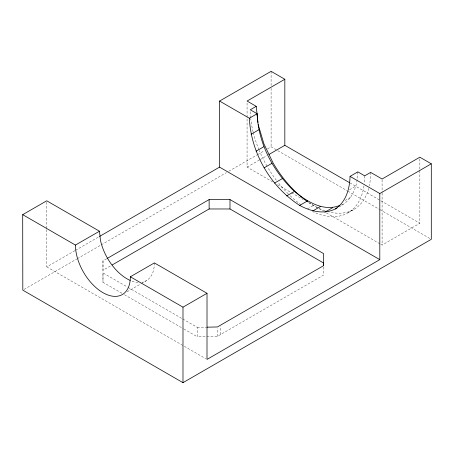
<?xml version="1.0" encoding="UTF-8"?>
<svg xmlns="http://www.w3.org/2000/svg" width="454" height="454" viewBox="0 0 454 454"><rect width="100%" height="100%" fill="white"/><g stroke="black" fill="none" stroke-linecap="round" stroke-linejoin="round"><path stroke-width="0.34" stroke-dasharray="2.27 1.7" d="M121.967 293.273L102.979 282.309L102.979 272.916L127.478 287.059M106.662 258.74L102.979 260.868L102.979 270.261L110.958 265.658M323.583 267.014L323.583 275.067L217.432 336.352L197.297 336.772L197.297 327.374L182.599 318.89M217.432 336.352L217.438 328.299M220.735 334.445L220.735 326.392M272.644 181.878L247.072 167.117L247.072 117.921M247.072 117.217L247.072 102.462M338.9 206.888C352.395 200.6 357.707 185.958 357.837 171.873M46.751 229.628L46.779 266.901L74.961 250.625M75.574 250.273L98.858 236.829M24.039 289.453L76.76 259.018M77.373 258.666L100.669 245.217M101.282 244.859L226.347 172.656M228.799 171.243L257.004 154.962M257.617 154.61L264.359 150.717M267.423 148.946L271.1 146.824L347.214 190.765M247.072 167.117L259.251 160.08M259.858 159.729L267.168 155.512M127.114 291.786L140.933 283.807M141.535 283.461L146.341 280.685M307.489 208.868L313.436 205.435M349.535 189.727L356.118 185.93M345.102 200.503L351.09 197.047M347.946 212.875L353.893 209.442M380.866 244.366L382.092 245.069L419.854 223.272L419.854 158.611M341.136 205.072L343.088 204.465M197.297 327.374L206.326 327.186M349.886 182.877L419.854 223.272M347.826 191.117L379.13 209.192M379.743 209.544L430.074 238.605M277.513 184.693L290.906 192.428M291.519 192.78L303.085 199.454M308.567 202.62L318.339 208.261M318.952 208.619L323.248 211.093M326.312 212.864L380.253 244.008M128.09 287.416L181.986 318.532M124.413 294.686L183.212 328.634M183.825 328.991L197.297 336.772M46.779 266.901L205.776 358.7M46.728 202.206L46.751 228.924M382.092 179.71L382.092 192.36M382.092 193.064L382.092 245.069M271.1 71.329L271.1 85.437M271.1 88.263L271.1 146.824M102.979 260.868L102.979 282.309M363.977 185.907A80.914 46.717 60 0 1 312.675 211.592M301.172 204.816A80.914 46.717 60 0 1 288.744 194.403M288.256 193.92A80.914 46.717 60 0 1 278.03 182.429M276.338 180.238A80.914 46.717 60 0 1 267.735 167.367M267.031 166.158A80.914 46.717 60 0 1 259.223 150.422M258.962 149.78A80.914 46.717 60 0 1 253.264 132.574M253.099 131.915A80.914 46.717 60 0 1 250.761 118.676M250.693 117.972A80.914 46.717 60 0 1 250.285 111.094M364.704 175.834A80.914 46.717 60 0 1 364.329 183.121M138.095 282.473A38.84 22.422 60 0 1 130.831 280.697M154.383 262.911A38.84 22.422 60 0 1 142.006 282.257M368.699 188.37A80.914 46.717 60 0 1 328.248 211.729M325.092 210.775A80.914 46.717 60 0 1 308.851 202.569M370.651 172.401A80.914 46.717 60 0 1 369.318 185.822"/><path stroke-width="0.68" d="M112.183 264.949L209.129 208.971L209.129 199.578L229.991 199.578L323.583 253.61L323.583 265.675L217.438 326.959L207.018 327.175M99.471 236.472L219.554 167.123L219.583 101.055L271.1 71.329L284.834 79.257L284.828 145.314L268.995 154.456M323.583 265.686L323.583 263.008L229.991 208.971L229.991 199.578M22.7 214.663L75.426 245.069A38.84 22.422 60 0 0 102.893 292.637A38.84 22.422 60 0 0 130.355 276.781L154.383 262.911L207.018 293.301L207.001 359.409L379.799 259.643L379.805 193.54L431.3 163.809L431.3 239.315L182.99 382.671L22.814 290.163L22.7 214.663L46.728 200.799L99.483 231.222L100.396 239.945A38.84 22.422 60 0 0 130.179 280.419M431.3 163.809L419.854 157.203L382.092 179.007L370.651 172.401L364.704 175.834L357.837 171.873L350.057 176.362C349.688 188.688 346.164 201.803 335.307 208.959C323.685 214.782 310.564 211.275 299.708 205.429C270.425 186.594 251.028 153.009 249.359 118.233L219.583 101.055M284.834 79.257L247.072 101.055L256.226 106.332L257.946 122.455M256.226 106.332L250.273 109.772L257.14 113.738C258.298 143.368 273.07 171.323 294.459 191.435C306.581 201.241 323.14 211.836 339.178 205.673M249.359 118.233L257.14 113.738M251.073 134.265L258.854 129.77M256.101 151.188L263.882 146.699M107.275 258.388L209.129 199.578M264.103 167.849L271.884 163.355M274.534 183.11L282.314 178.615M286.673 195.929L294.459 191.435M299.708 205.429L307.489 200.94M312.738 210.974L320.518 206.485M324.882 212.177L332.663 207.682M335.307 208.959L337.101 207.921M182.99 382.671L182.99 307.176L207.018 293.301M75.426 245.069L99.483 231.222M209.129 208.971L229.991 208.971M350.057 176.362L379.805 193.54M284.828 145.314L349.274 182.519M219.554 167.123L379.799 259.643M130.355 276.781L182.99 307.176M258.173 124.561L263.887 143.793L272.979 162.725A80.914 46.717 60 0 0 307.699 201.786"/></g></svg>
